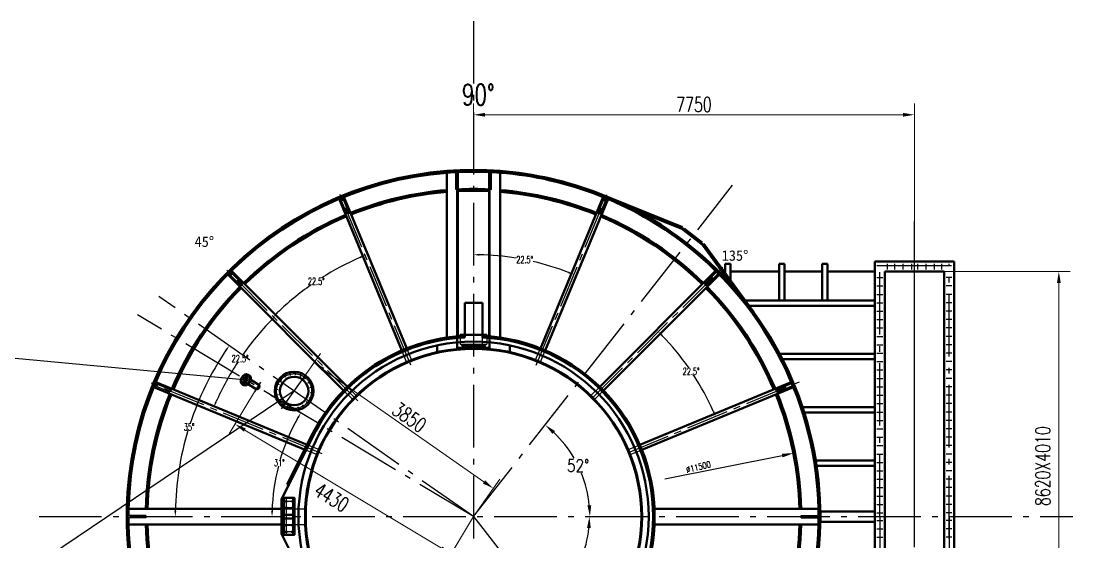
# Model space of a CAD drawing. Header units: inches. Extents: x 17 to 118917, y 16 to 84116.
# Drawn here: x 13069 to 31560, y 13683 to 22844 of the extents above; entities that cross this region are included whole.
import ezdxf

# ---------------------------------------------------------------- set-up
doc = ezdxf.new("R2010")
doc.units = ezdxf.units.IN
doc.header["$MEASUREMENT"] = 0
for name, pattern in [('AUSGEZOGEN', [0]), ('CENTER2', [1.125, 0.75, -0.125, 0.125, -0.125]), ('HIDDEN-L', [13, 10, -3]), ('STRICHLI2', [0.3, 0.2, -0.1]), ('STRICHPKT2', [1.6, 1.1, -0.2, 0.1, -0.2]), ('XKITLINE02', [4, 2, -2])]:
    doc.linetypes.add(name, pattern=pattern)
doc.layers.get('DEFPOINTS').update_dxf_attribs({"color": 6})
for name, color, linetype in [('02ACHSE', 3, 'STRICHPKT2'), ('02BEMASS', 3, 'AUSGEZOGEN'), ('03KOMP', 2, 'STRICHLI2'), ('4', 7, 'Continuous'), ('D', 4, 'Continuous'), ('虚线', 7, 'HIDDEN-L')]:
    doc.layers.add(name, color=color, linetype=linetype)
for name, color, linetype, lineweight in [('05KOMP', 1, 'AUSGEZOGEN', 50), ('2', 1, 'Continuous', 50), ('粗实线', 4, 'Continuous', 30), ('细实线', 4, 'Continuous', 20)]:
    doc.layers.add(name, color=color, linetype=linetype, lineweight=lineweight)
doc.styles.add('HYS', font='romans.shx', dxfattribs={"width": 0.85, "bigfont": 'tcc_hzdx.shx'})
doc.styles.add('HZ', font='txt.shx', dxfattribs={"width": 0.8, "bigfont": 'hzdx.shx'})
doc.styles.add('SIMP1', font='romans.shx', dxfattribs={"width": 0.7, "bigfont": 'hzdx.shx'})
doc.dimstyles.new('ISO-25$2', dxfattribs={"dimtxt": 220, "dimasz": 200, "dimexe": 100, "dimexo": 0.625, "dimgap": 20, "dimtad": 1, "dimtih": 1, "dimtoh": 1, "dimdec": 1, "dimtxsty": 'HZ', "dimcen": 2.5, "dimadec": 0, "dimazin": 0, "dimtfac": 1, "dimtdec": 1, "dimtmove": 0, "dimatfit": 3, "dimfxl": 0, "dimarcsym": 0})
doc.dimstyles.new('SBHZ$2', dxfattribs={"dimtxt": 3, "dimasz": 3, "dimexe": 2, "dimexo": 0, "dimgap": 1, "dimtad": 1, "dimtih": 1, "dimtoh": 1, "dimdec": 0, "dimzin": 0, "dimdsep": 46, "dimtxsty": 'HZ', "dimcen": 0.09, "dimclrd": 256, "dimclre": 256, "dimclrt": 256, "dimadec": 0, "dimazin": 0, "dimtfac": 1, "dimtdec": 0, "dimtix": 1, "dimtmove": 1, "dimatfit": 3, "dimfxl": 0, "dimtolj": 1, "dimtzin": 0, "dimarcsym": 0})
doc.dimstyles.new('STANDARD$0', dxfattribs={"dimtxt": 260, "dimasz": 200, "dimexe": 200, "dimexo": 0, "dimgap": 50, "dimtad": 1, "dimdec": 0, "dimdsep": 46, "dimtxsty": 'SIMP1', "dimcen": 100, "dimclrd": 3, "dimclre": 3, "dimclrt": 3, "dimadec": 0, "dimazin": 0, "dimtfac": 1, "dimtdec": 0, "dimtix": 1, "dimtofl": 0, "dimtmove": 2, "dimatfit": 3, "dimfxl": 0, "dimtolj": 1, "dimtzin": 0, "dimlwd": 15, "dimlwe": 15, "dimarcsym": 0})

# ---------------------------------------------------------------- blocks, each defined once
blk = doc.blocks.new('*D131')
at = {"layer": 'DEFPOINTS', "color": 0}
for p in [(13386, 14128), (21023, 14128), (31560, 14128), (22699, 12969), (25381, 8551)]:
    blk.add_point(p, dxfattribs=at)
at = {"layer": '细实线', "color": 0, "lineweight": -2}
for start, end in [(338.0026, 354.3734), (313.6266, 329.8558)]:
    blk.add_arc((21023, 14128), 2037, start, end, dxfattribs=at)
at = {"layer": '细实线', "color": 0}
for points in [[(23018, 13930), (23084, 13927), (23061, 14128)], [(22451, 12628), (22407, 12679), (22278, 12523)]]:
    blk.add_solid(points, dxfattribs=at)
at = {"layer": '细实线', "color": 0, "insert": (22855, 13235), "char_height": 220, "attachment_point": 5, "style": 'HZ'}
blk.add_mtext('52°', dxfattribs=at)
blk = doc.blocks.new('*D132')
at = {"layer": 'DEFPOINTS', "color": 0}
for p in [(25578, 19958), (22976, 14738), (13386, 14128), (21023, 14128), (31560, 14128)]:
    blk.add_point(p, dxfattribs=at)
at = {"layer": '细实线', "color": 0, "lineweight": -2}
for start, end in [(30.1281, 46.3948), (5.6052, 22.0124)]:
    blk.add_arc((21023, 14128), 2045, start, end, dxfattribs=at)
at = {"layer": '细实线', "color": 0}
for points in [[(22412, 15584), (22456, 15634), (22283, 15740)], [(23092, 14330), (23026, 14326), (23069, 14128)]]:
    blk.add_solid(points, dxfattribs=at)
at = {"layer": '细实线', "color": 0, "insert": (22862, 15025), "char_height": 220, "attachment_point": 5, "style": 'HZ'}
blk.add_mtext('52°', dxfattribs=at)
blk = doc.blocks.new('*D47')
at = {"layer": 'D', "color": 7, "lineweight": -2}
for start, end in [(146.0928, 161.7997), (163.1976, 178.9072)]:
    blk.add_arc((21023, 14128), 5243, start, end, dxfattribs=at)
at = {"layer": 'D', "color": 7}
for points in [[(16658, 17062), (16686, 17043), (16728, 17135)], [(15798, 14228), (15765, 14228), (15780, 14128)]]:
    blk.add_solid(points, dxfattribs=at)
at = {"layer": 'DEFPOINTS', "color": 0}
for p in [(15494, 18000), (16209, 16205), (19385, 15275), (14428, 14128), (27516, 14128)]:
    blk.add_point(p, dxfattribs=at)
at = {"layer": 'D', "color": 7, "insert": (16023, 15705), "char_height": 120, "attachment_point": 5, "style": 'SIMP1'}
blk.add_mtext('35°', dxfattribs=at)
blk = doc.blocks.new('*D48')
at = {"layer": 'D', "color": 7, "lineweight": -2}
blk.add_line((17453, 16273), (17988, 15952), dxfattribs=at)
for start, end in [(150.6174, 163.4736), (165.5213, 178.3826)]:
    blk.add_arc((21023, 14128), 3543, start, end, dxfattribs=at)
at = {"layer": 'D', "color": 7}
for points in [[(17922, 15874), (17951, 15858), (17987, 15953)], [(17499, 14228), (17465, 14228), (17481, 14128)]]:
    blk.add_solid(points, dxfattribs=at)
at = {"layer": 'DEFPOINTS', "color": 0}
for p in [(14036, 18326), (17453, 16273), (17709, 15378), (14428, 14128), (27516, 14128)]:
    blk.add_point(p, dxfattribs=at)
at = {"layer": 'D', "color": 7, "insert": (17609, 15075), "char_height": 120, "attachment_point": 5, "style": 'SIMP1'}
blk.add_mtext('31°', dxfattribs=at)
blk = doc.blocks.new('*D49')
at = {"color": 3, "lineweight": 15}
for p, q in [((17226, 16410), (16729, 15582)), ((17003, 15651), (20458, 13575)), ((21023, 14128), (20526, 13301))]:
    blk.add_line(p, q, dxfattribs=at)
at = {"color": 3}
for points in [[(17021, 15679), (16986, 15622), (16832, 15754)], [(20475, 13604), (20441, 13547), (20629, 13472)]]:
    blk.add_solid(points, dxfattribs=at)
at = {"layer": 'DEFPOINTS', "color": 0}
for p in [(17226, 16410), (21023, 14128), (20629, 13472)]:
    blk.add_point(p, dxfattribs=at)
at = {"color": 3, "insert": (18529, 14465), "char_height": 260, "attachment_point": 5, "rotation": 329, "style": 'SIMP1'}
blk.add_mtext('\\A1;4430', dxfattribs=at)
blk = doc.blocks.new('*D50')
at = {"color": 3, "lineweight": 15}
for p, q in [((17870, 16337), (18332, 16997)), ((18381, 16718), (21207, 14739)), ((21023, 14128), (21486, 14788))]:
    blk.add_line(p, q, dxfattribs=at)
at = {"color": 3}
for points in [[(18400, 16745), (18362, 16691), (18217, 16833)], [(21226, 14766), (21188, 14712), (21371, 14624)]]:
    blk.add_solid(points, dxfattribs=at)
at = {"layer": 'DEFPOINTS', "color": 0}
for p in [(17870, 16337), (21371, 14624), (21023, 14128)]:
    blk.add_point(p, dxfattribs=at)
at = {"color": 3, "insert": (19897, 15876), "char_height": 260, "attachment_point": 5, "rotation": 325, "style": 'SIMP1'}
blk.add_mtext('\\A1;3850', dxfattribs=at)
blk = doc.blocks.new('*D52')
at = {"layer": 'D', "color": 7, "lineweight": -2}
for start, end in [(135.8314, 145.07), (146.7726, 156.0197)]:
    blk.add_arc((21025, 14130), 4957, start, end, dxfattribs=at)
at = {"layer": 'D', "color": 7}
for points in [[(17458, 17596), (17481, 17572), (17540, 17655)], [(16511, 16138), (16481, 16151), (16456, 16053)]]:
    blk.add_solid(points, dxfattribs=at)
at = {"layer": 'DEFPOINTS', "color": 0}
for p in [(16579, 18627), (17110, 17170), (18138, 17050), (15288, 16545), (18371, 15247)]:
    blk.add_point(p, dxfattribs=at)
at = {"layer": 'D', "color": 7, "insert": (16919, 16907), "char_height": 120, "attachment_point": 5, "style": 'SIMP1'}
blk.add_mtext('22.5%%D', dxfattribs=at)
blk = doc.blocks.new('*D40')
at = {"layer": 'D', "color": 7, "lineweight": -2}
for start, end in [(34.9956, 44.0805), (24.0684, 33.1633)]:
    blk.add_arc((21033, 14104), 4606, start, end, dxfattribs=at)
at = {"layer": 'D', "color": 7}
for points in [[(24330, 17296), (24353, 17320), (24271, 17379)], [(25254, 15989), (25223, 15976), (25278, 15891)]]:
    blk.add_solid(points, dxfattribs=at)
at = {"layer": 'DEFPOINTS', "color": 0}
for p in [(25479, 18601), (23920, 17024), (26770, 16519), (25008, 16429), (23687, 15221)]:
    blk.add_point(p, dxfattribs=at)
at = {"layer": 'D', "color": 7, "insert": (24848, 16684), "char_height": 120, "attachment_point": 5, "style": 'SIMP1'}
blk.add_mtext('22.5%%D', dxfattribs=at)
blk = doc.blocks.new('*D41')
at = {"layer": 'D', "color": 7, "lineweight": -2}
for start, end in [(113.6515, 122.464), (124.9942, 133.8485)]:
    blk.add_arc((21023, 14128), 4976, start, end, dxfattribs=at)
at = {"layer": 'D', "color": 7}
for points in [[(19021, 18701), (19034, 18671), (19119, 18725)], [(17588, 17705), (17565, 17729), (17505, 17647)]]:
    blk.add_solid(points, dxfattribs=at)
at = {"layer": 'DEFPOINTS', "color": 0}
for p in [(18641, 19880), (16552, 18600), (18536, 18437), (18120, 17032), (19921, 16789)]:
    blk.add_point(p, dxfattribs=at)
at = {"layer": 'D', "color": 7, "insert": (18259, 18265), "char_height": 120, "attachment_point": 5, "style": 'SIMP1'}
blk.add_mtext('22.5%%D', dxfattribs=at)
blk = doc.blocks.new('*D46')
at = {"layer": 'D', "color": 7, "lineweight": -2}
for start, end in [(80.6087, 88.7561), (68.7439, 76.8792)]:
    blk.add_arc((21023, 14128), 4606, start, end, dxfattribs=at)
at = {"layer": 'D', "color": 7}
for points in [[(21123, 18717), (21124, 18750), (21023, 18734)], [(22700, 18437), (22687, 18406), (22786, 18384)]]:
    blk.add_solid(points, dxfattribs=at)
at = {"layer": 'DEFPOINTS', "color": 0}
for p in [(21023, 20452), (23406, 19880), (22216, 18577), (21023, 18234), (22126, 16789)]:
    blk.add_point(p, dxfattribs=at)
at = {"layer": 'D', "color": 7, "insert": (21922, 18646), "char_height": 120, "attachment_point": 5, "style": 'SIMP1'}
blk.add_mtext('22.5%%D', dxfattribs=at)
blk = doc.blocks.new('*D38')
at = {"layer": '02BEMASS', "color": 3, "lineweight": 15}
for p, q in [((29296, 18438), (31512, 18438)), ((31312, 10018), (31312, 18238)), ((29296, 9818), (31512, 9818))]:
    blk.add_line(p, q, dxfattribs=at)
at = {"layer": '02BEMASS', "color": 3}
for points in [[(31279, 18238), (31346, 18238), (31312, 18438)], [(31279, 10018), (31346, 10018), (31312, 9818)]]:
    blk.add_solid(points, dxfattribs=at)
at = {"layer": 'DEFPOINTS', "color": 0}
for p in [(29296, 18438), (31312, 18438), (29296, 9818)]:
    blk.add_point(p, dxfattribs=at)
at = {"layer": '02BEMASS', "color": 3, "insert": (31029, 15016), "char_height": 260, "attachment_point": 5, "rotation": 90, "style": 'SIMP1'}
blk.add_mtext('\\A1;8620X4010', dxfattribs=at)
blk = doc.blocks.new('*D39')
at = {"layer": '02BEMASS', "color": 3, "lineweight": 15}
for p, q in [((21023, 20225), (21023, 21395)), ((28773, 18995), (28773, 21395)), ((28573, 21195), (21223, 21195))]:
    blk.add_line(p, q, dxfattribs=at)
at = {"layer": '02BEMASS', "color": 3}
for points in [[(21223, 21228), (21223, 21162), (21023, 21195)], [(28573, 21228), (28573, 21162), (28773, 21195)]]:
    blk.add_solid(points, dxfattribs=at)
at = {"layer": 'DEFPOINTS', "color": 0}
for p in [(21023, 21195), (21023, 20225), (28773, 18995)]:
    blk.add_point(p, dxfattribs=at)
at = {"layer": '02BEMASS', "color": 3, "insert": (24898, 21375), "char_height": 260, "attachment_point": 5, "style": 'SIMP1'}
blk.add_mtext('\\A1;7750', dxfattribs=at)

msp = doc.modelspace()

# ---------------------------------------------------------------- linework, layer by layer
at = {"layer": '02ACHSE', "ltscale": 1000}
for p, q in [((21023.48158, 22843.74425), (21023.48158, 6719.04679)), ((21023.48158, 14128.27699), (25578.39269, 19958.29735)), ((28773.48158, 8793.49528), (28773.48158, 19323.14642)), ((28773.48158, 14128.27699), (28773.48158, 19323.14642)), ((28163.52158, 14128.27699), (28163.52158, 18541.896)), ((29383.44158, 13746.27699), (29383.44158, 18575.418)), ((21023.25554, 14127.95416), (15113.88682, 17678.6611)), ((17063.73693, 16623.73283), (16960.73238, 16452.30447)), ((17277.50667, 16495.28701), (17174.50212, 16323.85865)), ((18064.76222, 16615.05795), (17643.94532, 16023.36272)), ((13385.55743, 14128.27699), (31560.38406, 14128.27699)), ((21023.48158, 14128.27699), (25381.04297, 8550.85274)), ((28163.52158, 14128.27699), (28163.52158, 9714.65797)), ((29383.44158, 14128.27699), (29383.44158, 9714.65797))]:
    msp.add_line(p, q, dxfattribs=at)
at = {"layer": '02ACHSE', "color": 3, "ltscale": 1000}
msp.add_line((21023.25554, 14127.95416), (15493.97924, 17999.59511), dxfattribs=at)
at = {"layer": '02ACHSE', "ltscale": 0.5, "extrusion": (0, 0, -1)}
msp.add_ellipse((17011.86776, 16537.40698), major_axis=(-34.7345, -57.907), ratio=0.6130413029, dxfattribs=at)
at = {"layer": '02BEMASS', "ltscale": 1000}
for p, q in [((28114.36142, 18541.896), (29425.62978, 18541.896)), ((28295.1018, 18574.83715), (28295.1018, 18473.08468)), ((28424.37847, 18574.83715), (28424.37847, 18473.08468)), ((28572.1777, 18574.83715), (28572.1777, 18473.08468)), ((28719.97694, 18574.83715), (28719.97694, 18473.08468)), ((28826.98623, 18574.83715), (28826.98623, 18473.08468)), ((28974.78546, 18574.83715), (28974.78546, 18473.08468)), ((29122.5847, 18574.83715), (29122.5847, 18473.08468)), ((29251.86136, 18574.83715), (29251.86136, 18473.08468)), ((28114.36142, 18332.69906), (28216.11388, 18332.69906)), ((29432.60175, 18332.69906), (29330.84928, 18332.69906)), ((28114.36142, 18184.89983), (28216.11388, 18184.89983)), ((29432.60175, 18184.89983), (29330.84928, 18184.89983)), ((28114.36142, 18037.1006), (28216.11388, 18037.1006)), ((29432.60175, 18037.1006), (29330.84928, 18037.1006)), ((28114.36142, 17889.30136), (28216.11388, 17889.30136)), ((29432.60175, 17889.30136), (29330.84928, 17889.30136)), ((28114.36142, 17741.50213), (28216.11388, 17741.50213)), ((28114.36142, 17593.70289), (28216.11388, 17593.70289)), ((29432.60175, 17741.50213), (29330.84928, 17741.50213)), ((29432.60175, 17593.70289), (29330.84928, 17593.70289)), ((28114.36142, 17445.90366), (28216.11388, 17445.90366)), ((29432.60175, 17445.90366), (29330.84928, 17445.90366)), ((28114.36142, 17298.10442), (28216.11388, 17298.10442)), ((29432.60175, 17298.10442), (29330.84928, 17298.10442)), ((28114.36142, 17150.30519), (28216.11388, 17150.30519)), ((29432.60175, 17150.30519), (29330.84928, 17150.30519)), ((28114.36142, 17002.50595), (28216.11388, 17002.50595)), ((28114.36142, 16854.70672), (28216.11388, 16854.70672)), ((29432.60175, 17002.50595), (29330.84928, 17002.50595)), ((29432.60175, 16854.70672), (29330.84928, 16854.70672)), ((28114.36142, 16706.90748), (28216.11388, 16706.90748)), ((29432.60175, 16706.90748), (29330.84928, 16706.90748)), ((28114.36142, 16559.10825), (28216.11388, 16559.10825)), ((29432.60175, 16559.10825), (29330.84928, 16559.10825)), ((28114.36142, 16411.30902), (28216.11388, 16411.30902)), ((29432.60175, 16411.30902), (29330.84928, 16411.30902)), ((28114.36142, 16263.50978), (28216.11388, 16263.50978)), ((28114.36142, 16115.71055), (28216.11388, 16115.71055)), ((29432.60175, 16263.50978), (29330.84928, 16263.50978)), ((29432.60175, 16115.71055), (29330.84928, 16115.71055)), ((28114.36142, 15967.91131), (28216.11388, 15967.91131)), ((29432.60175, 15967.91131), (29330.84928, 15967.91131)), ((28114.36142, 15820.11208), (28216.11388, 15820.11208)), ((29432.60175, 15820.11208), (29330.84928, 15820.11208)), ((28114.36142, 15672.31284), (28216.11388, 15672.31284)), ((29432.60175, 15672.31284), (29330.84928, 15672.31284)), ((28114.36142, 15524.51361), (28216.11388, 15524.51361)), ((28114.36142, 15376.71437), (28216.11388, 15376.71437)), ((29432.60175, 15524.51361), (29330.84928, 15524.51361)), ((29432.60175, 15376.71437), (29330.84928, 15376.71437)), ((28114.36142, 15228.91514), (28216.11388, 15228.91514)), ((29432.60175, 15228.91514), (29330.84928, 15228.91514)), ((28114.36142, 15081.1159), (28216.11388, 15081.1159)), ((29432.60175, 15081.1159), (29330.84928, 15081.1159)), ((28114.36142, 14933.31667), (28216.11388, 14933.31667)), ((29432.60175, 14933.31667), (29330.84928, 14933.31667)), ((28114.36142, 14785.51743), (28216.11388, 14785.51743)), ((28114.36142, 14637.7182), (28216.11388, 14637.7182)), ((29432.60175, 14785.51743), (29330.84928, 14785.51743)), ((29432.60175, 14637.7182), (29330.84928, 14637.7182)), ((28114.36142, 14489.91897), (28216.11388, 14489.91897)), ((29432.60175, 14489.91897), (29330.84928, 14489.91897)), ((28114.36142, 14342.11973), (28216.11388, 14342.11973)), ((29432.60175, 14342.11973), (29330.84928, 14342.11973)), ((28114.36142, 14194.3205), (28216.11388, 14194.3205)), ((28114.36142, 14062.23347), (28216.11388, 14062.23347)), ((29432.60175, 14194.3205), (29330.84928, 14194.3205)), ((29432.60175, 14062.23347), (29330.84928, 14062.23347)), ((28114.36142, 13914.43424), (28216.11388, 13914.43424)), ((29432.60175, 13914.43424), (29330.84928, 13914.43424)), ((28114.36142, 13766.63501), (28216.11388, 13766.63501)), ((29432.60175, 13766.63501), (29330.84928, 13766.63501))]:
    msp.add_line(p, q, dxfattribs=at)
at = {"layer": '03KOMP', "linetype": 'XKITLINE02', "ltscale": 1000}
for p, q in [((20789.98096, 17275.7534), (20789.98096, 17159.98118)), ((21178.82838, 17159.98118), (21178.82838, 17280.57736)), ((21256.9822, 17275.7534), (21256.9822, 17159.98118)), ((20789.98096, 17159.98118), (21256.9822, 17159.98118)), ((20811.99152, 17159.98118), (20811.99152, 17138.85631)), ((20811.99152, 17138.85631), (21234.97165, 17138.85631)), ((20967.80132, 17138.85631), (20967.80132, 17108.51354)), ((21079.16184, 17138.85631), (21079.16184, 17108.51354)), ((21234.97165, 17159.98118), (21234.97165, 17138.85631))]:
    msp.add_line(p, q, dxfattribs=at)
at = {"layer": '03KOMP', "ltscale": 1000}
for p, q in [((26784.4922, 14146.67699), (27088.09367, 14146.67699)), ((26784.4922, 14109.87699), (27088.09367, 14109.87699))]:
    msp.add_line(p, q, dxfattribs=at)
at = {"layer": '05KOMP', "ltscale": 1000}
for p, q in [((25445.83126, 18576.27699), (25537.83126, 18576.27699)), ((25445.83126, 18410.67664), (25445.83126, 18576.27699)), ((25537.83126, 18284.59175), (25537.83126, 18576.27699)), ((26397.28458, 18576.27699), (26489.28458, 18576.27699)), ((26397.28458, 17927.87699), (26397.28458, 18576.27699)), ((26489.28458, 17927.87699), (26489.28458, 18576.27699)), ((27151.03329, 18576.27699), (27243.03329, 18576.27699)), ((27151.03329, 17927.87699), (27151.03329, 18576.27699)), ((27243.03329, 17927.87699), (27243.03329, 18576.27699)), ((28076.12158, 14128.27699), (28076.12158, 18613.07699)), ((28076.12158, 18613.07699), (29470.84158, 18613.07699)), ((29470.84158, 13746.27699), (29470.84158, 18613.07699)), ((25425.6922, 18438.27699), (25445.83126, 18438.27699)), ((25537.83126, 18438.27699), (26397.28458, 18438.27699)), ((26489.28458, 18438.27699), (27151.03329, 18438.27699)), ((27243.03329, 18438.27699), (28076.12158, 18438.27699)), ((28250.92158, 14128.27699), (28250.92158, 18438.27699)), ((28250.92158, 18438.27699), (29296.04158, 18438.27699)), ((29296.04158, 14128.27699), (29296.04158, 18438.27699)), ((25791.29823, 17927.87699), (28076.12158, 17927.87699)), ((25863.18591, 17835.87699), (28076.12158, 17835.87699)), ((26407.02784, 16989.47699), (28076.12158, 16989.47699)), ((26454.92403, 16897.47699), (28076.12158, 16897.47699)), ((17249.18096, 16448.14511), (17108.34861, 16532.76574)), ((17202.82783, 16371.00056), (17061.99547, 16455.62116)), ((26808.96997, 16051.07699), (28076.12158, 16051.07699)), ((26838.73799, 15959.07699), (28076.12158, 15959.07699)), ((27040.12453, 15112.67699), (28076.12158, 15112.67699)), ((27054.45646, 15020.67699), (28076.12158, 15020.67699)), ((27087.42372, 14220.27699), (28076.12158, 14220.27699)), ((28076.12158, 14128.27699), (28076.12158, 9643.47699)), ((28250.92158, 14128.27699), (28250.92158, 9818.27699)), ((29296.04158, 14128.27699), (29296.04158, 9818.27699)), ((29470.84158, 14128.27699), (29470.84158, 9643.47699)), ((27087.42372, 14036.27699), (28076.12158, 14036.27699))]:
    msp.add_line(p, q, dxfattribs=at)
at = {"layer": '05KOMP'}
for radius in [340, 250]:
    msp.add_circle((17869.74623, 16336.54625), radius, dxfattribs=at)
msp.add_ellipse((17012.23466, 16538.01865), major_axis=(51.50227, 85.71418), ratio=0.7463142052, dxfattribs=at)
for centre, major_axis, ratio, start_param, end_param in [((17019.60122, 16533.59237), (51.50227, 85.71418), 0.7463142052, 3.0839822911, 6.3407956697), ((17028.0456, 16528.51847), (51.50227, 85.71418), 0.7463142052, 3.0176944015, 6.4070835593), ((17226.00439, 16409.57283), (23.17656, 38.57228), 0.7135921214, 3.1415926536, 6.2831853072)]:
    msp.add_ellipse(centre, major_axis=major_axis, ratio=ratio, start_param=start_param, end_param=end_param, dxfattribs=at)
at = {"layer": '2', "ltscale": 1000}
for p, q in [((20554.2034, 17277.23197), (20554.2034, 20206.83057)), ((20747.43559, 17300.01753), (20747.43559, 20187.64293)), ((21299.52757, 17300.01753), (21299.52757, 20187.64293)), ((21492.75977, 17277.23197), (21492.75977, 20206.83057)), ((19762.00724, 17051.42973), (18659.08157, 19714.12783)), ((19848.49751, 17087.25517), (18745.57185, 19749.95327)), ((22198.46565, 17087.25517), (23301.39131, 19749.95327)), ((22284.95592, 17051.42973), (23387.88159, 19714.12783)), ((23327.69366, 19739.22681), (23327.69366, 19739.22681)), ((23416.57875, 19735.60449), (24696.47451, 19216.44226)), ((23872.36989, 19518.34852), (24685.19803, 19188.64225)), ((24696.47451, 19216.44226), (24685.19803, 19188.64225)), ((24685.19803, 19188.64225), (25047.68298, 18905.43797)), ((24708.83836, 19170.1724), (24727.3082, 19193.81272)), ((24727.3082, 19193.81272), (25042.5125, 18947.54813)), ((25024.04266, 18923.90781), (25042.5125, 18947.54813)), ((25071.92919, 18923.10492), (25047.68298, 18905.43797)), ((25564.2365, 18196.51746), (25047.68298, 18905.43797)), ((25948.44009, 17721.85729), (25071.92919, 18923.10492)), ((18739.38913, 16346.17265), (16701.44823, 18384.11354)), ((18805.58592, 16412.36944), (16767.64502, 18450.31033)), ((23241.37724, 16412.36944), (25279.31814, 18450.31033)), ((23307.57403, 16346.17265), (25345.51493, 18384.11354)), ((25338.98268, 18384.11354), (25272.78589, 18450.31033)), ((20868.13479, 17280.57736), (20868.13479, 17887.90815)), ((20868.13479, 17887.90815), (21178.82838, 17887.90815)), ((21178.82838, 17280.57736), (21178.82838, 17887.90815)), ((20789.98096, 17323.16297), (20789.98096, 17275.7534)), ((20789.98096, 17323.16297), (21256.9822, 17323.16297)), ((21256.9822, 17323.16297), (21256.9822, 17275.7534)), ((20384.4016, 17141.27217), (20384.4016, 17021.31872)), ((20747.43559, 17095.87341), (20747.43559, 17077.38577)), ((21299.52757, 17095.87341), (21299.52757, 17077.38577)), ((21662.56156, 17141.27217), (21662.56156, 17021.31872)), ((18100.32884, 15389.75133), (15437.63074, 16492.67699)), ((23946.63433, 15389.75133), (26609.33242, 16492.67699)), ((18064.50339, 15303.26105), (15401.80529, 16406.18672)), ((23982.45977, 15303.26105), (26645.15787, 16406.18672)), ((17646.07648, 14431.1817), (18200.76204, 15540.14974)), ((17747.68695, 14696.03662), (18176.07353, 15552.49848)), ((17772.37546, 14683.68788), (17747.68695, 14696.03662)), ((17778.96146, 14696.85508), (17754.27295, 14709.20382)), ((17646.07648, 13825.38164), (17646.07648, 14431.1817)), ((17646.07648, 14266.29998), (14928.4028, 14266.29998)), ((14957.85891, 14109.87392), (14959.40154, 14266.29998)), ((24204.21878, 14266.29998), (27118.56037, 14266.29998)), ((27089.10425, 14109.87392), (27087.56162, 14266.29998)), ((14959.40154, 13990.25399), (14957.85891, 14109.87392)), ((17691.30214, 14160.3162), (17873.27123, 14160.3162)), ((17691.30214, 14096.23777), (17873.27123, 14096.23777)), ((27087.56162, 13990.25399), (27089.10425, 14109.87392)), ((27089.10701, 14146.68203), (27087.56437, 13990.25597)), ((17646.07648, 13990.25399), (14928.4028, 13990.25399)), ((24204.21878, 13990.25399), (27118.56037, 13990.25399)), ((17646.07648, 13825.38164), (18198.46403, 12721.00794))]:
    msp.add_line(p, q, dxfattribs=at)
msp.add_lwpolyline([(17691.30214, 14456.45246), (17873.27123, 14456.45246), (17873.27123, 13808.28279), (17691.30214, 13808.28279)], close=True, dxfattribs=at)
at = {"layer": '2'}
for radius in [3078.34278, 2962, 2950]:
    msp.add_circle((21023.48158, 14128.27699), radius, dxfattribs=at)
for centre, radius, start, end in [((21023.48158, 14128.27699), 6096.64135, 94.414607977, 178.702759381), ((21023.48158, 14128.27699), 6065.65059, 94.437208273, 178.696130342), ((21023.48158, 14128.27699), 6096.64135, 85.585392023, 94.414607977), ((21023.48158, 14128.27699), 6065.65059, 90, 94.437208273), ((21023.48158, 14128.27699), 6065.65059, 85.562791727, 90), ((21023.48158, 14128.27699), 6096.64135, 51.999999998, 85.585392023), ((21023.48158, 14128.27699), 6065.65059, 51.999999998, 85.562791727), ((21023.48158, 14128.27699), 5762, 94.671550358, 112.034546733), ((21023.48158, 14128.27699), 5731.00923, 94.696868617, 112.032029715), ((21023.48158, 14128.27699), 5762, 87.254021735, 92.745978265), ((21023.48158, 14128.27699), 5731.00923, 87.239161231, 92.760838769), ((21023.48158, 14128.27699), 5762, 67.965453267, 85.328449642), ((21023.48158, 14128.27699), 5731.00923, 67.967970285, 85.303131383), ((21023.48158, 14128.27699), 5762, 112.965453268, 134.534546735), ((21023.48158, 14128.27699), 5762, 45.465453265, 67.034546732), ((21023.48158, 14128.27699), 5731.00923, 112.96797029, 134.532029713), ((21023.48158, 14128.27699), 5731.00923, 45.467970287, 67.03202971), ((21023.48158, 14128.27699), 6065.65059, 1.303869658, 51.999999998), ((21023.48158, 14128.27699), 6096.64135, 1.297240619, 51.999999998), ((21023.48158, 14128.27699), 5762, 135.46545326, 157.034546732), ((21023.48158, 14128.27699), 5731.00923, 135.467970292, 157.03202971), ((21023.48158, 14128.27699), 5731.00923, 22.96797029, 44.532029708), ((21023.48158, 14128.27699), 5762, 22.965453268, 44.53454674), ((21023.48158, 14128.27699), 3183.73044, 92.79679815, 153.426619437), ((21023.48158, 14128.27699), 3156.12584, 92.821279644, 153.426619437), ((21023.48158, 14128.27699), 3183.73044, 272.79679815, 87.20320185), ((21023.48158, 14128.27699), 3156.12584, 272.821279644, 87.178720356), ((21023.48158, 14210.56549), 2898.48291, 90, 95.465023795), ((21023.48158, 14210.56549), 2898.48291, 84.534976205, 90), ((21023.48158, 14128.27699), 5762, 157.965453267, 178.627405133), ((21023.48158, 14128.27699), 5731.00923, 157.967970291, 178.619981317), ((21023.48158, 14128.27699), 5731.00923, 1.380018683, 22.032029709), ((21023.48158, 14128.27699), 5762, 1.372594867, 22.034546733), ((21023.48158, 14128.27699), 6096.64135, 178.702759381, 181.297240619), ((21023.48158, 14128.27699), 6096.64135, 358.702759381, 1.297240619), ((21023.48158, 14128.27699), 6096.64135, 181.297240619, 206.317324259), ((21023.48158, 14128.27699), 6065.65059, 181.303869658, 206.317324259), ((21023.48158, 14128.27699), 5762, 181.372594867, 202.034546733), ((21023.48158, 14128.27699), 5731.00923, 181.380018683, 202.032029709), ((21023.48158, 14128.27699), 6065.65059, 308.000000002, 358.696130342), ((21025.40628, 14129.37522), 6094.74211, 307.979385558, 358.692028082), ((21023.48158, 14128.27699), 5731.00923, 337.967970291, 358.619981317), ((21023.48158, 14128.27699), 5762, 337.965453267, 358.627405133)]:
    msp.add_arc(centre, radius, start, end, dxfattribs=at)
at = {"layer": '2', "extrusion": (0, 0, -1)}
msp.add_ellipse((17011.86776, 16537.40698), major_axis=(-21.29368, -35.49938), ratio=0.5738976937, dxfattribs=at)
at = {"layer": '4', "linetype": 'CENTER2', "ltscale": 1000}
for p, q in [((19921.32274, 16789.12381), (18644.20598, 19872.3564)), ((22125.64042, 16789.12381), (23404.07384, 19875.53511)), ((18986.95759, 16164.80097), (16628.61073, 18523.14784)), ((23109.44659, 16214.24199), (25422.84738, 18527.64278)), ((18362.63476, 15230.43583), (15283.03923, 16506.04606)), ((23748.9262, 15257.19311), (26771.59616, 16509.224)), ((17731.8756, 14452.59024), (17731.8756, 13797.96096)), ((17840.76977, 14452.59024), (17840.76977, 13797.96096)), ((17891.22681, 14396.73614), (17683.33613, 14396.73614)), ((17891.22681, 14281.63048), (17683.33613, 14281.63048)), ((17891.22681, 13974.92349), (17683.33613, 13974.92349)), ((17891.22681, 13859.81783), (17683.33613, 13859.81783))]:
    msp.add_line(p, q, dxfattribs=at)
at = {"layer": '4', "linetype": 'CENTER2', "ltscale": 12}
msp.add_circle((17868.67047, 16335.65934), 307.40987, dxfattribs=at)
at = {"layer": 'D', "ltscale": 1000}
for p, q in [((20747.43559, 19883.66077), (20710.62946, 19883.66077)), ((21336.3337, 19883.66077), (21299.52757, 19883.66077)), ((18835.47304, 19458.68813), (18801.46861, 19444.60303)), ((23245.49548, 19444.60379), (23211.49105, 19458.68889)), ((16962.16573, 18215.61967), (16936.13986, 18189.59381)), ((25110.82466, 18189.5952), (25084.79879, 18215.62107)), ((6020.07196, 17559.69526), (17037.63934, 16536.36832)), ((17805.3418, 16609.95358), (17792.75445, 16664.47537)), ((17893.20291, 16616.0983), (17898.07979, 16671.8413)), ((17978.66261, 16594.7917), (18000.52633, 16646.29941)), ((17609.53811, 16445.65148), (17558.03041, 16467.5152)), ((17656.21039, 16520.34439), (17613.97991, 16557.05478)), ((17723.67974, 16576.95903), (17694.86031, 16624.92262)), ((18053.35551, 16548.11942), (18090.06591, 16590.3499)), ((18109.97016, 16480.65007), (18157.93375, 16509.4695)), ((5542.0289, 8033.32804), (17871.3579, 16346.3639)), ((15707.15714, 16350.29049), (15693.07205, 16316.28606)), ((17588.23151, 16360.19178), (17532.48851, 16365.06866)), ((18142.96471, 16398.98801), (18197.48649, 16411.57536)), ((18149.10943, 16311.12691), (18204.85243, 16306.25003)), ((26353.89311, 16316.28789), (26339.80802, 16350.29232)), ((17594.37623, 16272.33067), (17539.85445, 16259.74333)), ((17627.37078, 16190.66862), (17579.40719, 16161.84918)), ((17683.98543, 16123.19926), (17647.27504, 16080.96879)), ((18013.6612, 16094.35965), (18042.48063, 16046.39606)), ((18081.13055, 16150.9743), (18123.36103, 16114.26391)), ((18127.80283, 16225.6672), (18179.31054, 16203.80348)), ((17758.67833, 16076.52698), (17736.81461, 16025.01928)), ((17844.13803, 16055.22038), (17839.26115, 15999.47738)), ((17931.99914, 16061.3651), (17944.58649, 16006.84332)), ((24385.71332, 14794.35586), (26449.04933, 15203.11547)), ((15261.51097, 14146.68005), (15261.51097, 14109.87392)), ((26785.45494, 14109.8759), (26785.45494, 14146.68203))]:
    msp.add_line(p, q, dxfattribs=at)
at = {"layer": 'D'}
msp.add_solid([(26442.57168, 15235.81334), (26455.52698, 15170.41759), (26645.23659, 15241.98138)], dxfattribs=at)
at = {"layer": 'DEFPOINTS', "color": 0, "linetype": 'ByBlock', "ltscale": 0.5}
for p in [(20747.43559, 19340.34033), (21299.52757, 19340.34033), (21299.52757, 19167.37949)]:
    msp.add_point(p, dxfattribs=at)
at = {"layer": '粗实线', "ltscale": 1000}
for p, q in [((18659.08157, 19714.12783), (18745.57185, 19749.95327)), ((18685.266, 19725.14096), (18719.27043, 19739.22605)), ((23361.69809, 19725.14171), (23327.69366, 19739.22681)), ((16701.44823, 18384.11354), (16767.64502, 18450.31033)), ((16721.42543, 18404.30824), (16748.5421, 18429.2433)), ((25299.51322, 18430.3355), (25325.53909, 18404.30964)), ((15401.80529, 16406.18672), (15437.63074, 16492.67699)), ((15412.53412, 16432.48867), (15428.04443, 16465.90277)), ((26645.15787, 16406.18672), (26609.33242, 16492.67699)), ((26620.34594, 16466.49493), (26634.43104, 16432.4905))]:
    msp.add_line(p, q, dxfattribs=at)
at = {"layer": '粗实线'}
for centre in [(17731.8756, 14396.73614), (17731.8756, 14281.63048), (17840.76977, 14396.73614), (17840.76977, 14281.63048), (17731.8756, 13974.92349), (17731.8756, 13859.81783), (17840.76977, 13974.92349), (17840.76977, 13859.81783)]:
    msp.add_circle(centre, 16.56276, dxfattribs=at)
at = {"layer": '虚线', "ltscale": 1000}
for p, q in [((20710.62946, 19883.66077), (20710.62946, 20187.31284)), ((20729.03252, 17063.54524), (20729.03252, 20186.77653)), ((20747.43559, 19883.66077), (20747.43559, 20187.31284)), ((21299.52757, 19883.66077), (21299.52757, 20187.31284)), ((21317.93064, 17063.54524), (21317.93064, 20186.77653)), ((21336.3337, 19883.66077), (21336.3337, 20187.31284)), ((18801.46861, 19444.60303), (18685.266, 19725.14096)), ((18835.47304, 19458.68813), (18719.27043, 19739.22605)), ((23211.49105, 19458.68889), (23327.69366, 19739.22681)), ((23245.49548, 19444.60379), (23361.69809, 19725.14171)), ((16936.13986, 18189.59381), (16721.42543, 18404.30824)), ((16962.16573, 18215.61967), (16747.4513, 18430.3341)), ((25084.79879, 18215.62107), (25299.51322, 18430.3355)), ((25110.82466, 18189.5952), (25325.53909, 18404.30964)), ((20747.43559, 17065.3331), (20747.43559, 17288.85999)), ((21299.52757, 17065.3331), (21299.52757, 17288.85999)), ((19851.46244, 16835.46577), (19762.00724, 17051.42973)), ((19937.95271, 16871.29122), (19848.49751, 17087.25517)), ((22109.01045, 16871.29122), (22198.46565, 17087.25517)), ((22195.50072, 16835.46577), (22284.95592, 17051.42973)), ((15707.15714, 16350.29049), (15426.61922, 16466.49311)), ((26339.80802, 16350.29232), (26620.34594, 16466.49493)), ((15693.07205, 16316.28606), (15412.53412, 16432.48867)), ((18904.68079, 16180.88099), (18739.38913, 16346.17265)), ((18970.87758, 16247.07778), (18805.58592, 16412.36944)), ((23076.08558, 16247.07778), (23241.37724, 16412.36944)), ((23142.28237, 16180.88099), (23307.57403, 16346.17265)), ((26353.89311, 16316.28789), (26634.43104, 16432.4905)), ((18316.29279, 15300.29613), (18100.32884, 15389.75133)), ((23730.67037, 15300.29613), (23946.63433, 15389.75133)), ((18280.46735, 15213.80585), (18064.50339, 15303.26105)), ((23766.49581, 15213.80585), (23982.45977, 15303.26105)), ((17793.68391, 14673.02978), (17778.96146, 14673.02978)), ((17646.07648, 14266.29998), (18076.71222, 14266.29998)), ((15261.51097, 14146.68005), (14957.85891, 14146.68005)), ((15261.51097, 14109.87392), (14957.85891, 14109.87392)), ((26785.45494, 14146.68203), (27089.10701, 14146.68203)), ((26785.45494, 14109.8759), (27089.10701, 14109.8759)), ((17646.07648, 13990.25399), (18076.71222, 13990.25399))]:
    msp.add_line(p, q, dxfattribs=at)

# ---------------------------------------------------------------- texts
at = {"layer": '02BEMASS', "style": 'HYS', "width": 0.7}
msp.add_text('90°', height=368, dxfattribs=at).set_placement((20818.65788, 21364.56888))
at = {"layer": 'D'}
for s, p in [('45°', (16119.7122, 18871.45935)), ('135°', (25386.1641, 18627.94054))]:
    msp.add_text(s, height=184.030661, dxfattribs=at).set_placement(p)
at = {"layer": 'D', "color": 7, "style": 'SIMP1', "width": 0.7}
msp.add_text('∅11500', height=110.418397, rotation=13.393560189, dxfattribs=at).set_placement((24773.7507, 14896.84525))

# ---------------------------------------------------------------- dimensions: what is measured, and where the dimension line sits
dim = msp.add_linear_dim(base=(21370.91305, 14624.46055), p1=(17869.74623, 16336.54625), p2=(21023.48158, 14128.27699), angle=325.000000001, dimstyle='STANDARD$0')
dim.commit()
dim.dimension.update_dxf_attribs({"geometry": '*D50', "text_midpoint": (19897.28913, 15876.04255)})
dim = msp.add_linear_dim(base=(20629.2998, 13472.30171), p1=(17226.00439, 16409.57283), p2=(21023.25554, 14127.95416), angle=329.000000001, dimstyle='STANDARD$0')
dim.commit()
dim.dimension.update_dxf_attribs({"geometry": '*D49', "text_midpoint": (18529.28408, 14465.49126), "dimtype": 160})
at = {"layer": '02BEMASS'}
dim = msp.add_linear_dim(base=(21023.48158, 21195.07885), p1=(28773.48158, 18995.07699), p2=(21023.48158, 20224.91834), angle=180, text='7750', dimstyle='STANDARD$0', override={"dimscale": 1}, dxfattribs=at)
dim.commit()
dim.dimension.update_dxf_attribs({"geometry": '*D39', "text_midpoint": (24898.48158, 21375.07885)})
dim = msp.add_linear_dim(base=(31312.44687, 18438.27699), p1=(29296.04158, 9818.27699), p2=(29296.04158, 18438.27699), angle=90, text='8620X4010', dimstyle='STANDARD$0', override={"dimscale": 1}, dxfattribs=at)
dim.commit()
dim.dimension.update_dxf_attribs({"geometry": '*D38', "text_midpoint": (31029.01604, 15015.79667), "dimtype": 160})
at = {"layer": 'D'}
for base, line1, line2, override, picture, middle in [((22215.6327, 18577.44553), ((22125.64042, 16789.12381), (23405.72112, 19879.51198)), ((21023.48158, 18234.49706), (21023.48158, 20451.96064)), {"dimtxt": 120, "dimasz": 100, "dimdec": 2, "dimzin": 8, "dimtxsty": 'SIMP1', "dimcen": 1, "dimclrd": 7, "dimclre": 7, "dimclrt": 7, "dimadec": 2, "dimazin": 2, "dimtfac": 0.7, "dimtmove": 2, "dimtolj": 0, "dimtzin": 8}, '*D46', (21922.09067, 18645.88994)), ((18535.62966, 18437.36291), ((19921.32274, 16789.12381), (18641.24205, 19879.51198)), ((18119.94552, 17031.81305), (16551.96199, 18599.79658)), {"dimtxt": 120, "dimasz": 100, "dimdec": 2, "dimzin": 8, "dimtxsty": 'SIMP1', "dimcen": 1, "dimclrd": 7, "dimclre": 7, "dimclrt": 7, "dimadec": 2, "dimazin": 2, "dimtfac": 0.7, "dimtmove": 2, "dimtolj": 0, "dimtzin": 8}, '*D41', (18259.12864, 18265.42353)), ((17109.70712, 17169.87395), ((18370.66151, 15247.21884), (15287.57165, 16544.77907)), ((18138.17689, 17049.94147), (16579.09758, 18626.77894)), {"dimtxt": 120, "dimasz": 100, "dimdec": 2, "dimzin": 8, "dimtxsty": 'SIMP1', "dimcen": 1, "dimclrd": 7, "dimclre": 7, "dimclrt": 7, "dimadec": 2, "dimazin": 2, "dimtfac": 0.7, "dimtmove": 2, "dimtolj": 0, "dimtzin": 8}, '*D52', (16919.27392, 16907.27828)), ((25008.49811, 16429.42775), ((23687.15122, 15221.02566), (26770.24108, 16518.58589)), ((23919.63585, 17023.74829), (25478.71515, 18600.58576)), {"dimtxt": 120, "dimasz": 100, "dimexo": 0, "dimdec": 2, "dimzin": 8, "dimtxsty": 'SIMP1', "dimcen": 1, "dimclrd": 7, "dimclre": 7, "dimclrt": 7, "dimadec": 2, "dimazin": 2, "dimtfac": 0.7, "dimtdec": 0, "dimtmove": 2, "dimtolj": 0, "dimtzin": 8}, '*D40', (24847.88315, 16684.48538))]:
    dim = msp.add_angular_dim_2l(base=base, line1=line1, line2=line2, text='22.5%%D', dimstyle='SBHZ$2', override=override, dxfattribs=at)
    dim.commit()
    dim.dimension.update_dxf_attribs({"geometry": picture, "text_midpoint": middle})
for base, line2, picture, middle in [((17708.59691, 15378.25603), ((17453.20374, 16273.05769), (14035.87226, 18326.3976)), '*D48', (17609.47084, 15074.68044)), ((16209.09431, 16204.58061), ((19384.95145, 15275.10703), (15493.97924, 17999.59511)), '*D47', (16022.96516, 15704.53966))]:
    dim = msp.add_angular_dim_2l(base=base, line1=((14427.87915, 14127.95416), (27516.22671, 14127.95416)), line2=line2, dimstyle='SBHZ$2', override={"dimtxt": 120, "dimasz": 100, "dimdec": 2, "dimzin": 8, "dimtxsty": 'SIMP1', "dimcen": 1, "dimclrd": 7, "dimclre": 7, "dimclrt": 7, "dimadec": 2, "dimazin": 2, "dimtfac": 0.7, "dimtmove": 2, "dimtolj": 0, "dimtzin": 8}, dxfattribs=at)
    dim.commit()
    dim.dimension.update_dxf_attribs({"geometry": picture, "text_midpoint": middle})
at = {"layer": '细实线'}
for base, line1, line2, picture, middle in [((22975.79708, 14737.60177), ((13385.55743, 14128.27699), (31560.38406, 14128.27699)), ((21023.48158, 14128.27699), (25578.39269, 19958.29735)), '*D132', (22861.68845, 15024.83038)), ((22699.20409, 12969.39345), ((21023.48158, 14128.27699), (25381.04297, 8550.85274)), ((13385.55743, 14128.27699), (31560.38406, 14128.27699)), '*D131', (22854.69742, 13235.13335))]:
    dim = msp.add_angular_dim_2l(base=base, line1=line1, line2=line2, dimstyle='ISO-25$2', dxfattribs=at)
    dim.commit()
    dim.dimension.update_dxf_attribs({"geometry": picture, "text_midpoint": middle})

doc.saveas('drawing.dxf')
